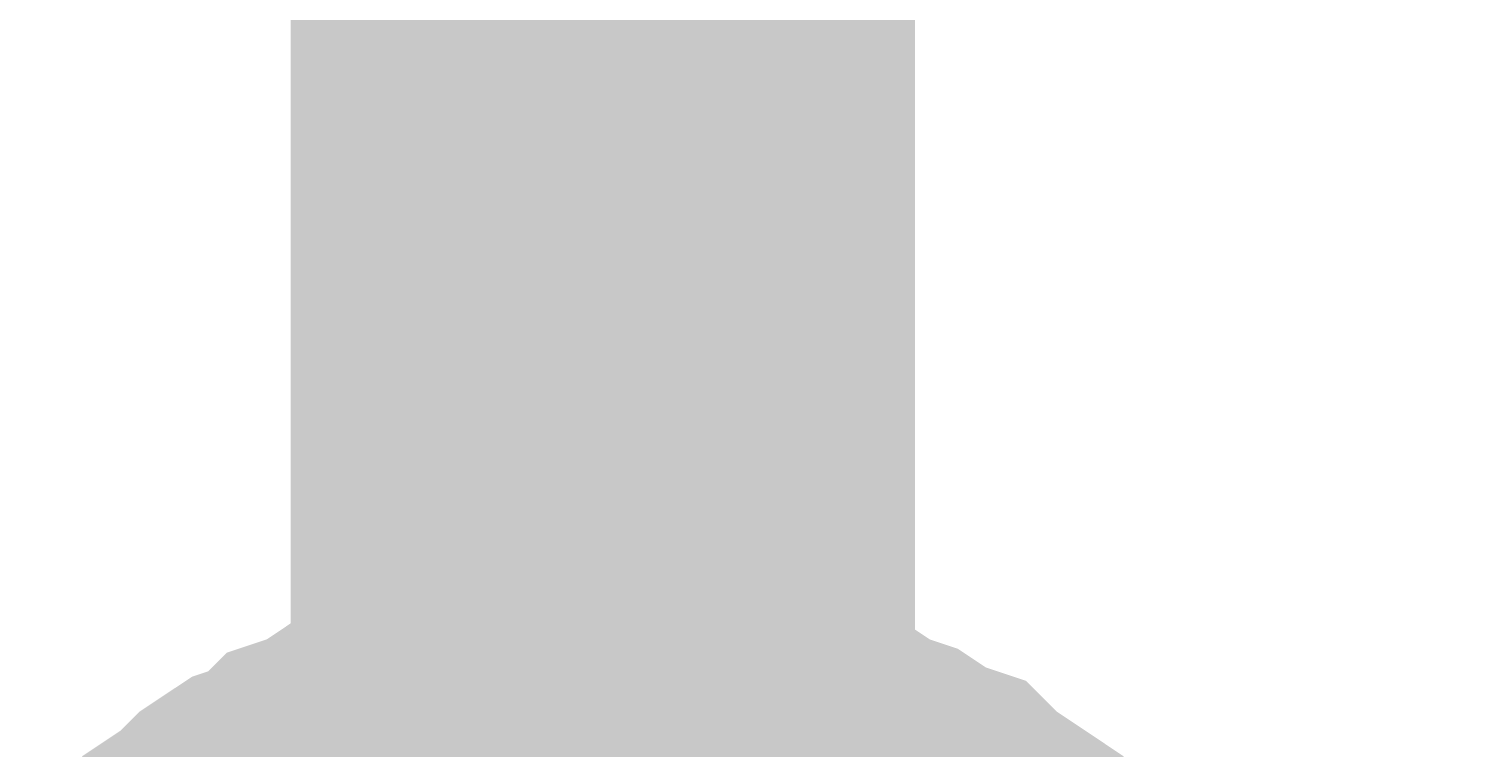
# Model space of a CAD drawing. Header units: inches. Extents: x 0 to 841, y 0 to 594.
# Drawn here: x 231.828 to 233.564, y 448.178 to 449.041 of the extents above; entities that cross this region are included whole.
import ezdxf

# ---------------------------------------------------------------- set-up
doc = ezdxf.new("R2010")
doc.units = ezdxf.units.IN
doc.layers.add('Sheet', color=255, linetype='Continuous')

msp = doc.modelspace()

# ---------------------------------------------------------------- linework, layer by layer
at = {"layer": 'Sheet'}
for points in [[(252.5156, 457.4932, 0.7493, 0.7493, 0), (232.5169, 457.4932, 0.7493, 0.7493, 0), (232.5169, 447.4989, 0.7493, 0.7493, 0)], [(231.9779, 448.0267, 0.2997, 0.2997, 0), (232.0004, 448.0603, 0.2997, 0.2997, 0), (232.0341, 448.0828, 0.2997, 0.2997, 0), (232.0565, 448.1053, 0.2997, 0.2997, 0), (232.0902, 448.1277, 0.2997, 0.2997, 0), (232.1239, 448.139, 0.2997, 0.2997, 0), (232.1464, 448.1614, 0.2997, 0.2997, 0), (232.18, 448.1726, 0.2997, 0.2997, 0), (232.2137, 448.1951, 0.2997, 0.2997, 0), (232.2474, 448.2063, 0.2997, 0.2997, 0), (232.2923, 448.2176, 0.2997, 0.2997, 0), (232.326, 448.2288, 0.2997, 0.2997, 0), (232.3597, 448.24, 0.2997, 0.2997, 0), (232.4046, 448.24, 0.2997, 0.2997, 0), (232.4383, 448.2512, 0.2997, 0.2997, 0), (232.472, 448.2512, 0.2997, 0.2997, 0), (232.5169, 448.2512, 0.2997, 0.2997, 0)], [(231.9779, 448.0267, 0.2997, 0.2997, 0), (232.0004, 448.0603, 0.2997, 0.2997, 0), (232.0341, 448.0828, 0.2997, 0.2997, 0), (232.0565, 448.1053, 0.2997, 0.2997, 0), (232.0902, 448.1277, 0.2997, 0.2997, 0), (232.1239, 448.139, 0.2997, 0.2997, 0), (232.1464, 448.1614, 0.2997, 0.2997, 0), (232.18, 448.1726, 0.2997, 0.2997, 0), (232.2137, 448.1951, 0.2997, 0.2997, 0), (232.2474, 448.2063, 0.2997, 0.2997, 0), (232.2923, 448.2176, 0.2997, 0.2997, 0), (232.326, 448.2288, 0.2997, 0.2997, 0), (232.3597, 448.24, 0.2997, 0.2997, 0), (232.4046, 448.24, 0.2997, 0.2997, 0), (232.4383, 448.2512, 0.2997, 0.2997, 0), (232.472, 448.2512, 0.2997, 0.2997, 0), (232.5169, 448.2512, 0.2997, 0.2997, 0)], [(231.9779, 448.0267, 0.2997, 0.2997, 0), (232.0004, 448.0603, 0.2997, 0.2997, 0), (232.0341, 448.0828, 0.2997, 0.2997, 0), (232.0565, 448.1053, 0.2997, 0.2997, 0), (232.0902, 448.1277, 0.2997, 0.2997, 0), (232.1239, 448.139, 0.2997, 0.2997, 0), (232.1464, 448.1614, 0.2997, 0.2997, 0), (232.18, 448.1726, 0.2997, 0.2997, 0), (232.2137, 448.1951, 0.2997, 0.2997, 0), (232.2474, 448.2063, 0.2997, 0.2997, 0), (232.2923, 448.2176, 0.2997, 0.2997, 0), (232.326, 448.2288, 0.2997, 0.2997, 0), (232.3597, 448.24, 0.2997, 0.2997, 0), (232.4046, 448.24, 0.2997, 0.2997, 0), (232.4383, 448.2512, 0.2997, 0.2997, 0), (232.472, 448.2512, 0.2997, 0.2997, 0), (232.5169, 448.2512, 0.2997, 0.2997, 0)], [(231.9779, 448.0267, 0.2997, 0.2997, 0), (232.0004, 448.0603, 0.2997, 0.2997, 0), (232.0341, 448.0828, 0.2997, 0.2997, 0), (232.0565, 448.1053, 0.2997, 0.2997, 0), (232.0902, 448.1277, 0.2997, 0.2997, 0), (232.1239, 448.139, 0.2997, 0.2997, 0), (232.1464, 448.1614, 0.2997, 0.2997, 0), (232.18, 448.1726, 0.2997, 0.2997, 0), (232.2137, 448.1951, 0.2997, 0.2997, 0), (232.2474, 448.2063, 0.2997, 0.2997, 0), (232.2923, 448.2176, 0.2997, 0.2997, 0), (232.326, 448.2288, 0.2997, 0.2997, 0), (232.3597, 448.24, 0.2997, 0.2997, 0), (232.4046, 448.24, 0.2997, 0.2997, 0), (232.4383, 448.2512, 0.2997, 0.2997, 0), (232.472, 448.2512, 0.2997, 0.2997, 0), (232.5169, 448.2512, 0.2997, 0.2997, 0)], [(232.5169, 448.2512, 0.2997, 0.2997, 0), (232.5169, 448.2512, 0.2997, 0.2997, 0)], [(232.5169, 448.2512, 0.2997, 0.2997, 0), (232.5506, 448.2512, 0.2997, 0.2997, 0), (232.5955, 448.2512, 0.2997, 0.2997, 0), (232.6292, 448.24, 0.2997, 0.2997, 0), (232.6741, 448.24, 0.2997, 0.2997, 0), (232.7078, 448.2288, 0.2997, 0.2997, 0), (232.7415, 448.2176, 0.2997, 0.2997, 0), (232.7752, 448.2063, 0.2997, 0.2997, 0), (232.8089, 448.1951, 0.2997, 0.2997, 0), (232.8426, 448.1726, 0.2997, 0.2997, 0), (232.8762, 448.1614, 0.2997, 0.2997, 0), (232.9099, 448.139, 0.2997, 0.2997, 0), (232.9436, 448.1277, 0.2997, 0.2997, 0), (232.9661, 448.1053, 0.2997, 0.2997, 0), (232.9998, 448.0828, 0.2997, 0.2997, 0), (233.0334, 448.0603, 0.2997, 0.2997, 0), (233.0559, 448.0267, 0.2997, 0.2997, 0)], [(232.5169, 448.2512, 0.2997, 0.2997, 0), (232.5169, 448.2512, 0.2997, 0.2997, 0)], [(232.5169, 448.2512, 0.2997, 0.2997, 0), (232.5506, 448.2512, 0.2997, 0.2997, 0), (232.5955, 448.2512, 0.2997, 0.2997, 0), (232.6292, 448.24, 0.2997, 0.2997, 0), (232.6741, 448.24, 0.2997, 0.2997, 0), (232.7078, 448.2288, 0.2997, 0.2997, 0), (232.7415, 448.2176, 0.2997, 0.2997, 0), (232.7752, 448.2063, 0.2997, 0.2997, 0), (232.8089, 448.1951, 0.2997, 0.2997, 0), (232.8426, 448.1726, 0.2997, 0.2997, 0), (232.8762, 448.1614, 0.2997, 0.2997, 0), (232.9099, 448.139, 0.2997, 0.2997, 0), (232.9436, 448.1277, 0.2997, 0.2997, 0), (232.9661, 448.1053, 0.2997, 0.2997, 0), (232.9998, 448.0828, 0.2997, 0.2997, 0), (233.0334, 448.0603, 0.2997, 0.2997, 0), (233.0559, 448.0267, 0.2997, 0.2997, 0)], [(232.5169, 448.2512, 0.2997, 0.2997, 0), (232.5169, 448.2512, 0.2997, 0.2997, 0)], [(232.5169, 448.2512, 0.2997, 0.2997, 0), (232.5506, 448.2512, 0.2997, 0.2997, 0), (232.5955, 448.2512, 0.2997, 0.2997, 0), (232.6292, 448.24, 0.2997, 0.2997, 0), (232.6741, 448.24, 0.2997, 0.2997, 0), (232.7078, 448.2288, 0.2997, 0.2997, 0), (232.7415, 448.2176, 0.2997, 0.2997, 0), (232.7752, 448.2063, 0.2997, 0.2997, 0), (232.8089, 448.1951, 0.2997, 0.2997, 0), (232.8426, 448.1726, 0.2997, 0.2997, 0), (232.8762, 448.1614, 0.2997, 0.2997, 0), (232.9099, 448.139, 0.2997, 0.2997, 0), (232.9436, 448.1277, 0.2997, 0.2997, 0), (232.9661, 448.1053, 0.2997, 0.2997, 0), (232.9998, 448.0828, 0.2997, 0.2997, 0), (233.0334, 448.0603, 0.2997, 0.2997, 0), (233.0559, 448.0267, 0.2997, 0.2997, 0)], [(232.5169, 448.2512, 0.2997, 0.2997, 0), (232.5169, 448.2512, 0.2997, 0.2997, 0)], [(232.5169, 448.2512, 0.2997, 0.2997, 0), (232.5506, 448.2512, 0.2997, 0.2997, 0), (232.5955, 448.2512, 0.2997, 0.2997, 0), (232.6292, 448.24, 0.2997, 0.2997, 0), (232.6741, 448.24, 0.2997, 0.2997, 0), (232.7078, 448.2288, 0.2997, 0.2997, 0), (232.7415, 448.2176, 0.2997, 0.2997, 0), (232.7752, 448.2063, 0.2997, 0.2997, 0), (232.8089, 448.1951, 0.2997, 0.2997, 0), (232.8426, 448.1726, 0.2997, 0.2997, 0), (232.8762, 448.1614, 0.2997, 0.2997, 0), (232.9099, 448.139, 0.2997, 0.2997, 0), (232.9436, 448.1277, 0.2997, 0.2997, 0), (232.9661, 448.1053, 0.2997, 0.2997, 0), (232.9998, 448.0828, 0.2997, 0.2997, 0), (233.0334, 448.0603, 0.2997, 0.2997, 0), (233.0559, 448.0267, 0.2997, 0.2997, 0)], [(232.0902, 448.1277, 0.0991, 0.0991, 0), (232.1239, 448.139, 0.0991, 0.0991, 0), (232.1464, 448.1614, 0.0991, 0.0991, 0), (232.18, 448.1726, 0.0991, 0.0991, 0), (232.2137, 448.1951, 0.0991, 0.0991, 0), (232.2474, 448.2063, 0.0991, 0.0991, 0), (232.2923, 448.2176, 0.0991, 0.0991, 0), (232.326, 448.2288, 0.0991, 0.0991, 0), (232.3597, 448.24, 0.0991, 0.0991, 0), (232.4046, 448.24, 0.0991, 0.0991, 0), (232.4383, 448.2512, 0.0991, 0.0991, 0), (232.472, 448.2512, 0.0991, 0.0991, 0), (232.5169, 448.2512, 0.0991, 0.0991, 0)], [(232.0902, 448.1277, 0.0991, 0.0991, 0), (232.1239, 448.139, 0.0991, 0.0991, 0), (232.1464, 448.1614, 0.0991, 0.0991, 0), (232.18, 448.1726, 0.0991, 0.0991, 0), (232.2137, 448.1951, 0.0991, 0.0991, 0), (232.2474, 448.2063, 0.0991, 0.0991, 0), (232.2923, 448.2176, 0.0991, 0.0991, 0), (232.326, 448.2288, 0.0991, 0.0991, 0), (232.3597, 448.24, 0.0991, 0.0991, 0), (232.4046, 448.24, 0.0991, 0.0991, 0), (232.4383, 448.2512, 0.0991, 0.0991, 0), (232.472, 448.2512, 0.0991, 0.0991, 0), (232.5169, 448.2512, 0.0991, 0.0991, 0)], [(232.0902, 448.1277, 0.0991, 0.0991, 0), (232.1239, 448.139, 0.0991, 0.0991, 0), (232.1464, 448.1614, 0.0991, 0.0991, 0), (232.18, 448.1726, 0.0991, 0.0991, 0), (232.2137, 448.1951, 0.0991, 0.0991, 0), (232.2474, 448.2063, 0.0991, 0.0991, 0), (232.2923, 448.2176, 0.0991, 0.0991, 0), (232.326, 448.2288, 0.0991, 0.0991, 0), (232.3597, 448.24, 0.0991, 0.0991, 0), (232.4046, 448.24, 0.0991, 0.0991, 0), (232.4383, 448.2512, 0.0991, 0.0991, 0), (232.472, 448.2512, 0.0991, 0.0991, 0), (232.5169, 448.2512, 0.0991, 0.0991, 0)], [(232.0902, 448.1277, 0.0991, 0.0991, 0), (232.1239, 448.139, 0.0991, 0.0991, 0), (232.1464, 448.1614, 0.0991, 0.0991, 0), (232.18, 448.1726, 0.0991, 0.0991, 0), (232.2137, 448.1951, 0.0991, 0.0991, 0), (232.2474, 448.2063, 0.0991, 0.0991, 0), (232.2923, 448.2176, 0.0991, 0.0991, 0), (232.326, 448.2288, 0.0991, 0.0991, 0), (232.3597, 448.24, 0.0991, 0.0991, 0), (232.4046, 448.24, 0.0991, 0.0991, 0), (232.4383, 448.2512, 0.0991, 0.0991, 0), (232.472, 448.2512, 0.0991, 0.0991, 0), (232.5169, 448.2512, 0.0991, 0.0991, 0)], [(232.5169, 448.2512, 0.0991, 0.0991, 0), (232.5169, 448.2512, 0.0991, 0.0991, 0)], [(232.5169, 448.2512, 0.0991, 0.0991, 0), (232.5506, 448.2512, 0.0991, 0.0991, 0), (232.5955, 448.2512, 0.0991, 0.0991, 0), (232.6292, 448.24, 0.0991, 0.0991, 0), (232.6741, 448.24, 0.0991, 0.0991, 0), (232.7078, 448.2288, 0.0991, 0.0991, 0), (232.7415, 448.2176, 0.0991, 0.0991, 0), (232.7752, 448.2063, 0.0991, 0.0991, 0), (232.8089, 448.1951, 0.0991, 0.0991, 0), (232.8426, 448.1726, 0.0991, 0.0991, 0), (232.8762, 448.1614, 0.0991, 0.0991, 0), (232.9099, 448.139, 0.0991, 0.0991, 0), (232.9436, 448.1277, 0.0991, 0.0991, 0)], [(232.5169, 448.2512, 0.0991, 0.0991, 0), (232.5169, 448.2512, 0.0991, 0.0991, 0)], [(232.5169, 448.2512, 0.0991, 0.0991, 0), (232.5506, 448.2512, 0.0991, 0.0991, 0), (232.5955, 448.2512, 0.0991, 0.0991, 0), (232.6292, 448.24, 0.0991, 0.0991, 0), (232.6741, 448.24, 0.0991, 0.0991, 0), (232.7078, 448.2288, 0.0991, 0.0991, 0), (232.7415, 448.2176, 0.0991, 0.0991, 0), (232.7752, 448.2063, 0.0991, 0.0991, 0), (232.8089, 448.1951, 0.0991, 0.0991, 0), (232.8426, 448.1726, 0.0991, 0.0991, 0), (232.8762, 448.1614, 0.0991, 0.0991, 0), (232.9099, 448.139, 0.0991, 0.0991, 0), (232.9436, 448.1277, 0.0991, 0.0991, 0)], [(232.5169, 448.2512, 0.0991, 0.0991, 0), (232.5169, 448.2512, 0.0991, 0.0991, 0)], [(232.5169, 448.2512, 0.0991, 0.0991, 0), (232.5506, 448.2512, 0.0991, 0.0991, 0), (232.5955, 448.2512, 0.0991, 0.0991, 0), (232.6292, 448.24, 0.0991, 0.0991, 0), (232.6741, 448.24, 0.0991, 0.0991, 0), (232.7078, 448.2288, 0.0991, 0.0991, 0), (232.7415, 448.2176, 0.0991, 0.0991, 0), (232.7752, 448.2063, 0.0991, 0.0991, 0), (232.8089, 448.1951, 0.0991, 0.0991, 0), (232.8426, 448.1726, 0.0991, 0.0991, 0), (232.8762, 448.1614, 0.0991, 0.0991, 0), (232.9099, 448.139, 0.0991, 0.0991, 0), (232.9436, 448.1277, 0.0991, 0.0991, 0)], [(232.5169, 448.2512, 0.0991, 0.0991, 0), (232.5169, 448.2512, 0.0991, 0.0991, 0)], [(232.5169, 448.2512, 0.0991, 0.0991, 0), (232.5506, 448.2512, 0.0991, 0.0991, 0), (232.5955, 448.2512, 0.0991, 0.0991, 0), (232.6292, 448.24, 0.0991, 0.0991, 0), (232.6741, 448.24, 0.0991, 0.0991, 0), (232.7078, 448.2288, 0.0991, 0.0991, 0), (232.7415, 448.2176, 0.0991, 0.0991, 0), (232.7752, 448.2063, 0.0991, 0.0991, 0), (232.8089, 448.1951, 0.0991, 0.0991, 0), (232.8426, 448.1726, 0.0991, 0.0991, 0), (232.8762, 448.1614, 0.0991, 0.0991, 0), (232.9099, 448.139, 0.0991, 0.0991, 0), (232.9436, 448.1277, 0.0991, 0.0991, 0)]]:
    msp.add_lwpolyline(points, format="xyseb", dxfattribs=at)

doc.saveas('drawing.dxf')
